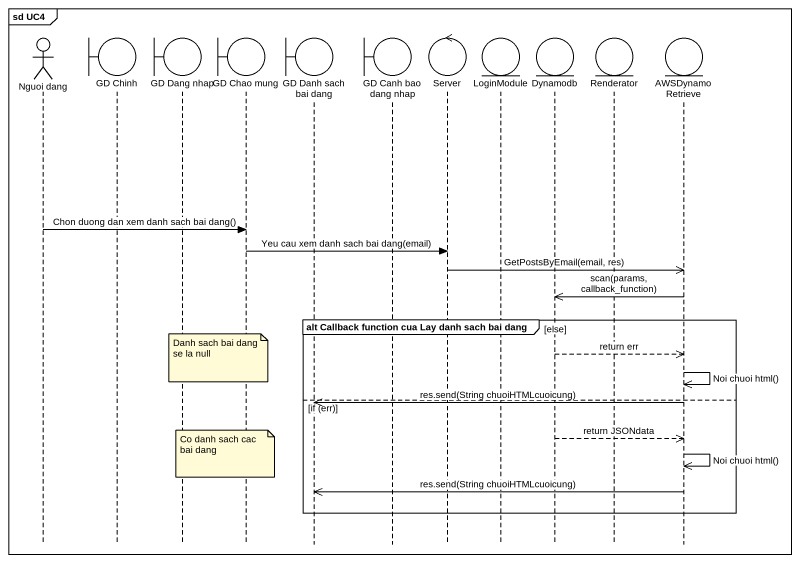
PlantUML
@startuml
mainframe sd UC4
hide footbox
actor "Nguoi dang" as Nguoi_dang
boundary "GD Chinh" as GD_Chinh
boundary "GD Dang nhap" as GD_Dang_nhap
boundary "GD Chao mung" as GD_Chao_mung
boundary "GD Danh sach bai dang" as GD_Danh_sach_bai_dang
boundary "GD Canh bao dang nhap" as GD_Canh_bao_dang_nhap
control Server
entity LoginModule
entity Dynamodb
entity Renderator
entity AWSDynamoRetrieve

Nguoi_dang -> GD_Chao_mung : Chon duong dan xem danh sach bai dang()
GD_Chao_mung -> Server : Yeu cau xem danh sach bai dang(email)
Server ->> AWSDynamoRetrieve : GetPostsByEmail(email, res)
AWSDynamoRetrieve ->> Dynamodb : scan(params, callback_function)
group alt Callback function cua Lay danh sach bai dang [else]
  Dynamodb -->> AWSDynamoRetrieve : return err
  note over GD_Chao_mung : Danh sach bai dang se la null
  AWSDynamoRetrieve ->> AWSDynamoRetrieve : Noi chuoi html()
else if (err)
  AWSDynamoRetrieve ->> GD_Danh_sach_bai_dang : res.send(String chuoiHTMLcuoicung)
  Dynamodb -->> AWSDynamoRetrieve : return JSONdata
  note over GD_Chao_mung : Co danh sach cac bai dang
  AWSDynamoRetrieve ->> AWSDynamoRetrieve : Noi chuoi html()
  AWSDynamoRetrieve ->> GD_Danh_sach_bai_dang : res.send(String chuoiHTMLcuoicung)
end
@enduml
